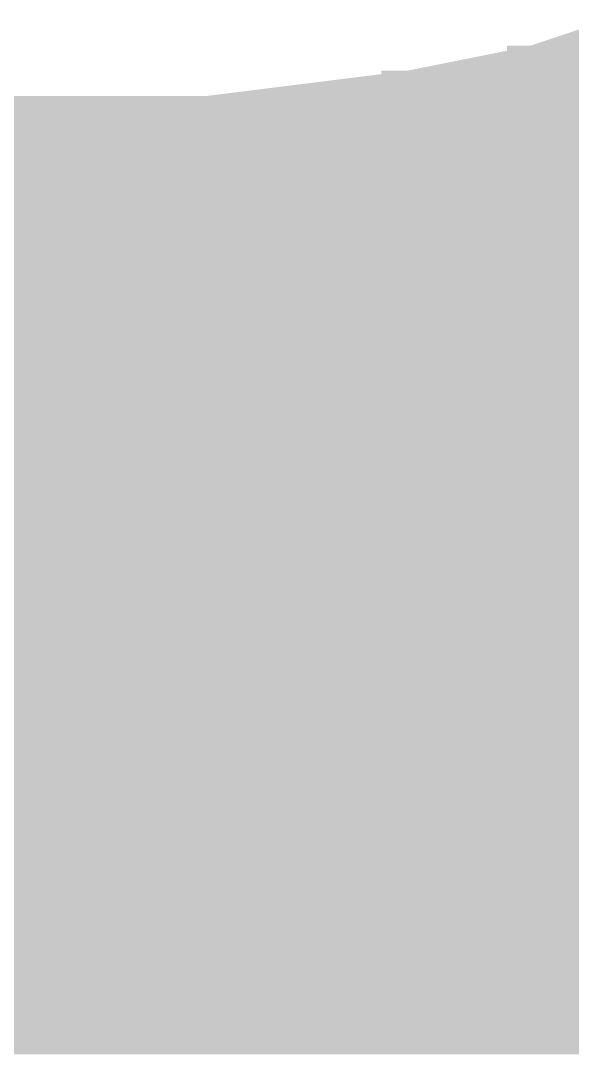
# Model space of a CAD drawing. Extents: x -0.1 to 65.1, y -1.2 to 30.1.
# Drawn here: x 26.8581 to 27.1096, y 4.9156 to 5.3867 of the extents above; entities that cross this region are included whole.
import ezdxf

# ---------------------------------------------------------------- set-up
doc = ezdxf.new("R2010")
doc.units = 0
doc.header["$MEASUREMENT"] = 0
doc.layers.get('0').update_dxf_attribs({"linetype": 'CONTINUOUS'})
doc.layers.add('2D_LINE_126', color=7, linetype='CONTINUOUS')

# ---------------------------------------------------------------- blocks, each defined once
blk = doc.blocks.new('SMOOTH_0$0254')
at = {"const_width": 0.0127}
blk.add_lwpolyline([(-0.00635, 0, 1), (0.00635, 0, 1)], format="xyb", close=True, dxfattribs=at)
blk = doc.blocks.new('DRAWING_63')
at = {"layer": '2D_LINE_126', "const_width": 0.0254}
for points in [[(-3.50901, -2.44602), (-3.49758, -2.44602), (-3.48615, -2.44602), (-3.47472, -2.44602), (-3.46329, -2.44602), (-3.45186, -2.44602), (-3.44043, -2.44602), (-3.429, -2.44602), (-3.41757, -2.44602), (-3.40614, -2.44602), (-3.40614, -2.43459), (-3.39471, -2.43459), (-3.38328, -2.43459), (-3.37185, -2.43459), (-3.36042, -2.43459), (-3.34899, -2.43459), (-3.33756, -2.43459), (-3.32613, -2.43459), (-3.3147, -2.43459), (-3.3147, -2.42316), (-3.30327, -2.42316), (-3.29184, -2.42316), (-3.28041, -2.42316), (-3.26898, -2.42316), (-3.25755, -2.42316), (-3.25755, -2.41173), (-3.24612, -2.41173), (-3.23469, -2.41173), (-3.22326, -2.41173)], [(-3.50901, -2.57175), (-3.49758, -2.57175), (-3.48615, -2.57175), (-3.47472, -2.57175), (-3.46329, -2.57175), (-3.45186, -2.57175), (-3.44043, -2.57175), (-3.429, -2.57175), (-3.41757, -2.57175), (-3.40614, -2.57175), (-3.39471, -2.57175), (-3.38328, -2.57175), (-3.37185, -2.57175), (-3.36042, -2.57175), (-3.34899, -2.57175), (-3.33756, -2.57175), (-3.32613, -2.57175), (-3.3147, -2.57175), (-3.30327, -2.57175), (-3.29184, -2.57175), (-3.28041, -2.57175), (-3.26898, -2.57175), (-3.25755, -2.57175), (-3.24612, -2.57175), (-3.23469, -2.57175), (-3.22326, -2.57175)], [(-3.50901, -2.56032), (-3.49758, -2.56032), (-3.48615, -2.56032), (-3.47472, -2.56032), (-3.46329, -2.56032), (-3.45186, -2.56032), (-3.44043, -2.56032), (-3.429, -2.56032), (-3.41757, -2.56032), (-3.40614, -2.56032), (-3.40614, -2.54889), (-3.39471, -2.54889), (-3.38328, -2.54889), (-3.37185, -2.54889), (-3.36042, -2.54889), (-3.34899, -2.54889), (-3.33756, -2.54889), (-3.32613, -2.54889), (-3.3147, -2.54889), (-3.3147, -2.53746), (-3.30327, -2.53746), (-3.29184, -2.53746), (-3.28041, -2.53746), (-3.26898, -2.53746), (-3.25755, -2.53746), (-3.25755, -2.52603), (-3.24612, -2.52603), (-3.23469, -2.52603), (-3.22326, -2.52603)], [(-3.50901, -2.4003), (-3.49758, -2.4003), (-3.48615, -2.4003), (-3.47472, -2.4003), (-3.46329, -2.4003), (-3.45186, -2.4003), (-3.44043, -2.4003), (-3.429, -2.4003), (-3.41757, -2.4003), (-3.40614, -2.4003), (-3.40614, -2.38887), (-3.39471, -2.38887), (-3.38328, -2.38887), (-3.37185, -2.38887), (-3.36042, -2.38887), (-3.34899, -2.38887), (-3.33756, -2.38887), (-3.32613, -2.38887), (-3.3147, -2.38887), (-3.3147, -2.37744), (-3.30327, -2.37744), (-3.29184, -2.37744), (-3.28041, -2.37744), (-3.26898, -2.37744), (-3.25755, -2.37744), (-3.25755, -2.36601), (-3.24612, -2.36601), (-3.23469, -2.36601), (-3.22326, -2.36601)], [(-3.50901, -2.33172), (-3.49758, -2.33172), (-3.48615, -2.33172), (-3.47472, -2.33172), (-3.46329, -2.33172), (-3.45186, -2.33172), (-3.44043, -2.33172), (-3.429, -2.33172), (-3.41757, -2.33172), (-3.40614, -2.33172), (-3.40614, -2.32029), (-3.39471, -2.32029), (-3.38328, -2.32029), (-3.37185, -2.32029), (-3.36042, -2.32029), (-3.34899, -2.32029), (-3.33756, -2.32029), (-3.32613, -2.32029), (-3.3147, -2.32029), (-3.3147, -2.30886), (-3.30327, -2.30886), (-3.29184, -2.30886), (-3.28041, -2.30886), (-3.26898, -2.30886), (-3.25755, -2.30886), (-3.25755, -2.29743), (-3.24612, -2.29743), (-3.23469, -2.29743), (-3.22326, -2.29743)], [(-3.50901, -2.286), (-3.49758, -2.286), (-3.48615, -2.286), (-3.47472, -2.286), (-3.46329, -2.286), (-3.45186, -2.286), (-3.44043, -2.286), (-3.429, -2.286), (-3.41757, -2.286), (-3.40614, -2.286), (-3.40614, -2.27457), (-3.39471, -2.27457), (-3.38328, -2.27457), (-3.37185, -2.27457), (-3.36042, -2.27457), (-3.34899, -2.27457), (-3.33756, -2.27457), (-3.32613, -2.27457), (-3.3147, -2.27457), (-3.3147, -2.26314), (-3.30327, -2.26314), (-3.29184, -2.26314), (-3.28041, -2.26314), (-3.26898, -2.26314), (-3.25755, -2.26314), (-3.25755, -2.25171), (-3.24612, -2.25171), (-3.23469, -2.25171), (-3.22326, -2.25171)], [(-3.50901, -2.50317), (-3.49758, -2.50317), (-3.48615, -2.50317), (-3.47472, -2.50317), (-3.46329, -2.50317), (-3.45186, -2.50317), (-3.44043, -2.50317), (-3.429, -2.50317), (-3.41757, -2.50317), (-3.40614, -2.50317), (-3.40614, -2.49174), (-3.39471, -2.49174), (-3.38328, -2.49174), (-3.37185, -2.49174), (-3.36042, -2.49174), (-3.34899, -2.49174), (-3.33756, -2.49174), (-3.32613, -2.49174), (-3.3147, -2.49174), (-3.3147, -2.48031), (-3.30327, -2.48031), (-3.29184, -2.48031), (-3.28041, -2.48031), (-3.26898, -2.48031), (-3.25755, -2.48031), (-3.25755, -2.46888), (-3.24612, -2.46888), (-3.23469, -2.46888), (-3.22326, -2.46888)], [(-3.22326, -2.45745), (-3.23469, -2.45745), (-3.24612, -2.45745), (-3.25755, -2.45745), (-3.25755, -2.46888), (-3.26898, -2.46888), (-3.28041, -2.46888), (-3.29184, -2.46888), (-3.30327, -2.46888), (-3.3147, -2.46888), (-3.3147, -2.48031), (-3.32613, -2.48031), (-3.33756, -2.48031), (-3.34899, -2.48031), (-3.36042, -2.48031), (-3.37185, -2.48031), (-3.38328, -2.48031), (-3.39471, -2.48031), (-3.40614, -2.48031), (-3.40614, -2.49174), (-3.41757, -2.49174), (-3.429, -2.49174), (-3.44043, -2.49174), (-3.45186, -2.49174), (-3.46329, -2.49174), (-3.47472, -2.49174), (-3.48615, -2.49174), (-3.49758, -2.49174), (-3.50901, -2.49174)], [(-3.50901, -2.52603), (-3.49758, -2.52603), (-3.48615, -2.52603), (-3.47472, -2.52603), (-3.46329, -2.52603), (-3.45186, -2.52603), (-3.44043, -2.52603), (-3.429, -2.52603), (-3.41757, -2.52603), (-3.40614, -2.52603), (-3.40614, -2.5146), (-3.39471, -2.5146), (-3.38328, -2.5146), (-3.37185, -2.5146), (-3.36042, -2.5146), (-3.34899, -2.5146), (-3.33756, -2.5146), (-3.32613, -2.5146), (-3.3147, -2.5146), (-3.3147, -2.50317), (-3.30327, -2.50317), (-3.29184, -2.50317), (-3.28041, -2.50317), (-3.26898, -2.50317), (-3.25755, -2.50317), (-3.25755, -2.49174), (-3.24612, -2.49174), (-3.23469, -2.49174), (-3.22326, -2.49174)], [(-3.22326, -2.48031), (-3.23469, -2.48031), (-3.24612, -2.48031), (-3.25755, -2.48031), (-3.25755, -2.49174), (-3.26898, -2.49174), (-3.28041, -2.49174), (-3.29184, -2.49174), (-3.30327, -2.49174), (-3.3147, -2.49174), (-3.3147, -2.50317), (-3.32613, -2.50317), (-3.33756, -2.50317), (-3.34899, -2.50317), (-3.36042, -2.50317), (-3.37185, -2.50317), (-3.38328, -2.50317), (-3.39471, -2.50317), (-3.40614, -2.50317), (-3.40614, -2.5146), (-3.41757, -2.5146), (-3.429, -2.5146), (-3.44043, -2.5146), (-3.45186, -2.5146), (-3.46329, -2.5146), (-3.47472, -2.5146), (-3.48615, -2.5146), (-3.49758, -2.5146), (-3.50901, -2.5146)], [(-3.50901, -2.48031), (-3.49758, -2.48031), (-3.48615, -2.48031), (-3.47472, -2.48031), (-3.46329, -2.48031), (-3.45186, -2.48031), (-3.44043, -2.48031), (-3.429, -2.48031), (-3.41757, -2.48031), (-3.40614, -2.48031), (-3.40614, -2.46888), (-3.39471, -2.46888), (-3.38328, -2.46888), (-3.37185, -2.46888), (-3.36042, -2.46888), (-3.34899, -2.46888), (-3.33756, -2.46888), (-3.32613, -2.46888), (-3.3147, -2.46888), (-3.3147, -2.45745), (-3.30327, -2.45745), (-3.29184, -2.45745), (-3.28041, -2.45745), (-3.26898, -2.45745), (-3.25755, -2.45745), (-3.25755, -2.44602), (-3.24612, -2.44602), (-3.23469, -2.44602), (-3.22326, -2.44602)], [(-3.22326, -2.43459), (-3.23469, -2.43459), (-3.24612, -2.43459), (-3.25755, -2.43459), (-3.25755, -2.44602), (-3.26898, -2.44602), (-3.28041, -2.44602), (-3.29184, -2.44602), (-3.30327, -2.44602), (-3.3147, -2.44602), (-3.3147, -2.45745), (-3.32613, -2.45745), (-3.33756, -2.45745), (-3.34899, -2.45745), (-3.36042, -2.45745), (-3.37185, -2.45745), (-3.38328, -2.45745), (-3.39471, -2.45745), (-3.40614, -2.45745), (-3.40614, -2.46888), (-3.41757, -2.46888), (-3.429, -2.46888), (-3.44043, -2.46888), (-3.45186, -2.46888), (-3.46329, -2.46888), (-3.47472, -2.46888), (-3.48615, -2.46888), (-3.49758, -2.46888), (-3.50901, -2.46888)], [(-3.50901, -2.43459), (-3.49758, -2.43459), (-3.48615, -2.43459), (-3.47472, -2.43459), (-3.46329, -2.43459), (-3.45186, -2.43459), (-3.44043, -2.43459), (-3.429, -2.43459), (-3.41757, -2.43459), (-3.40614, -2.43459), (-3.40614, -2.42316), (-3.39471, -2.42316), (-3.38328, -2.42316), (-3.37185, -2.42316), (-3.36042, -2.42316), (-3.34899, -2.42316), (-3.33756, -2.42316), (-3.32613, -2.42316), (-3.3147, -2.42316), (-3.3147, -2.41173), (-3.30327, -2.41173), (-3.29184, -2.41173), (-3.28041, -2.41173), (-3.26898, -2.41173), (-3.25755, -2.41173), (-3.25755, -2.4003), (-3.24612, -2.4003), (-3.23469, -2.4003), (-3.22326, -2.4003)], [(-3.22326, -2.38887), (-3.23469, -2.38887), (-3.24612, -2.38887), (-3.25755, -2.38887), (-3.25755, -2.4003), (-3.26898, -2.4003), (-3.28041, -2.4003), (-3.29184, -2.4003), (-3.30327, -2.4003), (-3.3147, -2.4003), (-3.3147, -2.41173), (-3.32613, -2.41173), (-3.33756, -2.41173), (-3.34899, -2.41173), (-3.36042, -2.41173), (-3.37185, -2.41173), (-3.38328, -2.41173), (-3.39471, -2.41173), (-3.40614, -2.41173), (-3.40614, -2.42316), (-3.41757, -2.42316), (-3.429, -2.42316), (-3.44043, -2.42316), (-3.45186, -2.42316), (-3.46329, -2.42316), (-3.47472, -2.42316), (-3.48615, -2.42316), (-3.49758, -2.42316), (-3.50901, -2.42316)], [(-3.22326, -2.12598), (-3.25755, -2.13741), (-3.3147, -2.14884), (-3.40614, -2.16027), (-3.76047, -2.16027)], [(-3.22326, -2.13741), (-3.23469, -2.13741), (-3.24612, -2.13741), (-3.25755, -2.13741), (-3.25755, -2.14884), (-3.26898, -2.14884), (-3.28041, -2.14884), (-3.29184, -2.14884), (-3.30327, -2.14884), (-3.3147, -2.14884), (-3.3147, -2.16027), (-3.32613, -2.16027), (-3.33756, -2.16027), (-3.34899, -2.16027), (-3.36042, -2.16027), (-3.37185, -2.16027), (-3.38328, -2.16027), (-3.39471, -2.16027), (-3.40614, -2.16027), (-3.40614, -2.1717), (-3.41757, -2.1717), (-3.429, -2.1717), (-3.44043, -2.1717), (-3.45186, -2.1717), (-3.46329, -2.1717), (-3.47472, -2.1717), (-3.48615, -2.1717), (-3.49758, -2.1717), (-3.50901, -2.1717)], [(-3.22326, -2.14884), (-3.23469, -2.14884), (-3.24612, -2.14884), (-3.25755, -2.14884), (-3.25755, -2.16027), (-3.26898, -2.16027), (-3.28041, -2.16027), (-3.29184, -2.16027), (-3.30327, -2.16027), (-3.3147, -2.16027), (-3.3147, -2.1717), (-3.32613, -2.1717), (-3.33756, -2.1717), (-3.34899, -2.1717), (-3.36042, -2.1717), (-3.37185, -2.1717), (-3.38328, -2.1717), (-3.39471, -2.1717), (-3.40614, -2.1717), (-3.40614, -2.18313), (-3.41757, -2.18313), (-3.429, -2.18313), (-3.44043, -2.18313), (-3.45186, -2.18313), (-3.46329, -2.18313), (-3.47472, -2.18313), (-3.48615, -2.18313), (-3.49758, -2.18313), (-3.50901, -2.18313)], [(-3.22326, -2.16027), (-3.23469, -2.16027), (-3.24612, -2.16027), (-3.25755, -2.16027), (-3.25755, -2.1717), (-3.26898, -2.1717), (-3.28041, -2.1717), (-3.29184, -2.1717), (-3.30327, -2.1717), (-3.3147, -2.1717), (-3.3147, -2.18313), (-3.32613, -2.18313), (-3.33756, -2.18313), (-3.34899, -2.18313), (-3.36042, -2.18313), (-3.37185, -2.18313), (-3.38328, -2.18313), (-3.39471, -2.18313), (-3.40614, -2.18313), (-3.40614, -2.19456), (-3.41757, -2.19456), (-3.429, -2.19456), (-3.44043, -2.19456), (-3.45186, -2.19456), (-3.46329, -2.19456), (-3.47472, -2.19456), (-3.48615, -2.19456), (-3.49758, -2.19456), (-3.50901, -2.19456)], [(-3.22326, -2.1717), (-3.23469, -2.1717), (-3.24612, -2.1717), (-3.25755, -2.1717), (-3.25755, -2.18313), (-3.26898, -2.18313), (-3.28041, -2.18313), (-3.29184, -2.18313), (-3.30327, -2.18313), (-3.3147, -2.18313), (-3.3147, -2.19456), (-3.32613, -2.19456), (-3.33756, -2.19456), (-3.34899, -2.19456), (-3.36042, -2.19456), (-3.37185, -2.19456), (-3.38328, -2.19456), (-3.39471, -2.19456), (-3.40614, -2.19456), (-3.40614, -2.20599), (-3.41757, -2.20599), (-3.429, -2.20599), (-3.44043, -2.20599), (-3.45186, -2.20599), (-3.46329, -2.20599), (-3.47472, -2.20599), (-3.48615, -2.20599), (-3.49758, -2.20599), (-3.50901, -2.20599)], [(-3.22326, -2.18313), (-3.23469, -2.18313), (-3.24612, -2.18313), (-3.25755, -2.18313), (-3.25755, -2.19456), (-3.26898, -2.19456), (-3.28041, -2.19456), (-3.29184, -2.19456), (-3.30327, -2.19456), (-3.3147, -2.19456), (-3.3147, -2.20599), (-3.32613, -2.20599), (-3.33756, -2.20599), (-3.34899, -2.20599), (-3.36042, -2.20599), (-3.37185, -2.20599), (-3.38328, -2.20599), (-3.39471, -2.20599), (-3.40614, -2.20599), (-3.40614, -2.21742), (-3.41757, -2.21742), (-3.429, -2.21742), (-3.44043, -2.21742), (-3.45186, -2.21742), (-3.46329, -2.21742), (-3.47472, -2.21742), (-3.48615, -2.21742), (-3.49758, -2.21742), (-3.50901, -2.21742)], [(-3.22326, -2.19456), (-3.23469, -2.19456), (-3.24612, -2.19456), (-3.25755, -2.19456), (-3.25755, -2.20599), (-3.26898, -2.20599), (-3.28041, -2.20599), (-3.29184, -2.20599), (-3.30327, -2.20599), (-3.3147, -2.20599), (-3.3147, -2.21742), (-3.32613, -2.21742), (-3.33756, -2.21742), (-3.34899, -2.21742), (-3.36042, -2.21742), (-3.37185, -2.21742), (-3.38328, -2.21742), (-3.39471, -2.21742), (-3.40614, -2.21742), (-3.40614, -2.22885), (-3.41757, -2.22885), (-3.429, -2.22885), (-3.44043, -2.22885), (-3.45186, -2.22885), (-3.46329, -2.22885), (-3.47472, -2.22885), (-3.48615, -2.22885), (-3.49758, -2.22885), (-3.50901, -2.22885)], [(-3.22326, -2.20599), (-3.23469, -2.20599), (-3.24612, -2.20599), (-3.25755, -2.20599), (-3.25755, -2.21742), (-3.26898, -2.21742), (-3.28041, -2.21742), (-3.29184, -2.21742), (-3.30327, -2.21742), (-3.3147, -2.21742), (-3.3147, -2.22885), (-3.32613, -2.22885), (-3.33756, -2.22885), (-3.34899, -2.22885), (-3.36042, -2.22885), (-3.37185, -2.22885), (-3.38328, -2.22885), (-3.39471, -2.22885), (-3.40614, -2.22885), (-3.40614, -2.24028), (-3.41757, -2.24028), (-3.429, -2.24028), (-3.44043, -2.24028), (-3.45186, -2.24028), (-3.46329, -2.24028), (-3.47472, -2.24028), (-3.48615, -2.24028), (-3.49758, -2.24028), (-3.50901, -2.24028)], [(-3.24612, -2.57175), (-3.24612, -2.56032), (-3.24612, -2.54889), (-3.24612, -2.53746), (-3.24612, -2.52603), (-3.24612, -2.5146), (-3.24612, -2.50317), (-3.24612, -2.49174), (-3.24612, -2.48031), (-3.24612, -2.46888), (-3.24612, -2.45745), (-3.24612, -2.44602), (-3.24612, -2.43459), (-3.24612, -2.42316), (-3.24612, -2.41173), (-3.24612, -2.4003), (-3.24612, -2.38887), (-3.24612, -2.37744), (-3.24612, -2.36601), (-3.24612, -2.35458), (-3.24612, -2.34315), (-3.24612, -2.33172), (-3.24612, -2.32029), (-3.24612, -2.30886), (-3.24612, -2.29743), (-3.24612, -2.286), (-3.24612, -2.27457), (-3.24612, -2.26314), (-3.24612, -2.25171), (-3.24612, -2.24028), (-3.24612, -2.22885), (-3.24612, -2.21742), (-3.24612, -2.20599), (-3.24612, -2.19456), (-3.24612, -2.18313), (-3.24612, -2.1717), (-3.24612, -2.16027), (-3.24612, -2.14884), (-3.24612, -2.13741), (-3.24612, -2.12598)], [(-3.23469, -2.57175), (-3.23469, -2.56032), (-3.23469, -2.54889), (-3.23469, -2.53746), (-3.23469, -2.52603), (-3.23469, -2.5146), (-3.23469, -2.50317), (-3.23469, -2.49174), (-3.23469, -2.48031), (-3.23469, -2.46888), (-3.23469, -2.45745), (-3.23469, -2.44602), (-3.23469, -2.43459), (-3.23469, -2.42316), (-3.23469, -2.41173), (-3.23469, -2.4003), (-3.23469, -2.38887), (-3.23469, -2.37744), (-3.23469, -2.36601), (-3.23469, -2.35458), (-3.23469, -2.34315), (-3.23469, -2.33172), (-3.23469, -2.32029), (-3.23469, -2.30886), (-3.23469, -2.29743), (-3.23469, -2.286), (-3.23469, -2.27457), (-3.23469, -2.26314), (-3.23469, -2.25171), (-3.23469, -2.24028), (-3.23469, -2.22885), (-3.23469, -2.21742), (-3.23469, -2.20599), (-3.23469, -2.19456), (-3.23469, -2.18313), (-3.23469, -2.1717), (-3.23469, -2.16027), (-3.23469, -2.14884), (-3.23469, -2.13741), (-3.23469, -2.12598)], [(-3.22326, -2.21742), (-3.23469, -2.21742), (-3.24612, -2.21742), (-3.25755, -2.21742), (-3.25755, -2.22885), (-3.26898, -2.22885), (-3.28041, -2.22885), (-3.29184, -2.22885), (-3.30327, -2.22885), (-3.3147, -2.22885), (-3.3147, -2.24028), (-3.32613, -2.24028), (-3.33756, -2.24028), (-3.34899, -2.24028), (-3.36042, -2.24028), (-3.37185, -2.24028), (-3.38328, -2.24028), (-3.39471, -2.24028), (-3.40614, -2.24028), (-3.40614, -2.25171), (-3.41757, -2.25171), (-3.429, -2.25171), (-3.44043, -2.25171), (-3.45186, -2.25171), (-3.46329, -2.25171), (-3.47472, -2.25171), (-3.48615, -2.25171), (-3.49758, -2.25171), (-3.50901, -2.25171)], [(-3.30327, -2.57175), (-3.30327, -2.56032), (-3.30327, -2.54889), (-3.30327, -2.53746), (-3.30327, -2.52603), (-3.30327, -2.5146), (-3.30327, -2.50317), (-3.30327, -2.49174), (-3.30327, -2.48031), (-3.30327, -2.46888), (-3.30327, -2.45745), (-3.30327, -2.44602), (-3.30327, -2.43459), (-3.30327, -2.42316), (-3.30327, -2.41173), (-3.30327, -2.4003), (-3.30327, -2.38887), (-3.30327, -2.37744), (-3.30327, -2.36601), (-3.30327, -2.35458), (-3.30327, -2.34315), (-3.30327, -2.33172), (-3.30327, -2.32029), (-3.30327, -2.30886), (-3.30327, -2.29743), (-3.30327, -2.286), (-3.30327, -2.27457), (-3.30327, -2.26314), (-3.30327, -2.25171), (-3.30327, -2.24028), (-3.30327, -2.22885), (-3.30327, -2.21742), (-3.30327, -2.20599), (-3.30327, -2.19456), (-3.30327, -2.18313), (-3.30327, -2.1717), (-3.30327, -2.16027), (-3.30327, -2.14884), (-3.30327, -2.13741)], [(-3.29184, -2.57175), (-3.29184, -2.56032), (-3.29184, -2.54889), (-3.29184, -2.53746), (-3.29184, -2.52603), (-3.29184, -2.5146), (-3.29184, -2.50317), (-3.29184, -2.49174), (-3.29184, -2.48031), (-3.29184, -2.46888), (-3.29184, -2.45745), (-3.29184, -2.44602), (-3.29184, -2.43459), (-3.29184, -2.42316), (-3.29184, -2.41173), (-3.29184, -2.4003), (-3.29184, -2.38887), (-3.29184, -2.37744), (-3.29184, -2.36601), (-3.29184, -2.35458), (-3.29184, -2.34315), (-3.29184, -2.33172), (-3.29184, -2.32029), (-3.29184, -2.30886), (-3.29184, -2.29743), (-3.29184, -2.286), (-3.29184, -2.27457), (-3.29184, -2.26314), (-3.29184, -2.25171), (-3.29184, -2.24028), (-3.29184, -2.22885), (-3.29184, -2.21742), (-3.29184, -2.20599), (-3.29184, -2.19456), (-3.29184, -2.18313), (-3.29184, -2.1717), (-3.29184, -2.16027), (-3.29184, -2.14884), (-3.29184, -2.13741)], [(-3.28041, -2.57175), (-3.28041, -2.56032), (-3.28041, -2.54889), (-3.28041, -2.53746), (-3.28041, -2.52603), (-3.28041, -2.5146), (-3.28041, -2.50317), (-3.28041, -2.49174), (-3.28041, -2.48031), (-3.28041, -2.46888), (-3.28041, -2.45745), (-3.28041, -2.44602), (-3.28041, -2.43459), (-3.28041, -2.42316), (-3.28041, -2.41173), (-3.28041, -2.4003), (-3.28041, -2.38887), (-3.28041, -2.37744), (-3.28041, -2.36601), (-3.28041, -2.35458), (-3.28041, -2.34315), (-3.28041, -2.33172), (-3.28041, -2.32029), (-3.28041, -2.30886), (-3.28041, -2.29743), (-3.28041, -2.286), (-3.28041, -2.27457), (-3.28041, -2.26314), (-3.28041, -2.25171), (-3.28041, -2.24028), (-3.28041, -2.22885), (-3.28041, -2.21742), (-3.28041, -2.20599), (-3.28041, -2.19456), (-3.28041, -2.18313), (-3.28041, -2.1717), (-3.28041, -2.16027), (-3.28041, -2.14884), (-3.28041, -2.13741)], [(-3.26898, -2.57175), (-3.26898, -2.56032), (-3.26898, -2.54889), (-3.26898, -2.53746), (-3.26898, -2.52603), (-3.26898, -2.5146), (-3.26898, -2.50317), (-3.26898, -2.49174), (-3.26898, -2.48031), (-3.26898, -2.46888), (-3.26898, -2.45745), (-3.26898, -2.44602), (-3.26898, -2.43459), (-3.26898, -2.42316), (-3.26898, -2.41173), (-3.26898, -2.4003), (-3.26898, -2.38887), (-3.26898, -2.37744), (-3.26898, -2.36601), (-3.26898, -2.35458), (-3.26898, -2.34315), (-3.26898, -2.33172), (-3.26898, -2.32029), (-3.26898, -2.30886), (-3.26898, -2.29743), (-3.26898, -2.286), (-3.26898, -2.27457), (-3.26898, -2.26314), (-3.26898, -2.25171), (-3.26898, -2.24028), (-3.26898, -2.22885), (-3.26898, -2.21742), (-3.26898, -2.20599), (-3.26898, -2.19456), (-3.26898, -2.18313), (-3.26898, -2.1717), (-3.26898, -2.16027), (-3.26898, -2.14884), (-3.26898, -2.13741)], [(-3.22326, -2.22885), (-3.23469, -2.22885), (-3.24612, -2.22885), (-3.25755, -2.22885), (-3.25755, -2.24028), (-3.26898, -2.24028), (-3.28041, -2.24028), (-3.29184, -2.24028), (-3.30327, -2.24028), (-3.3147, -2.24028), (-3.3147, -2.25171), (-3.32613, -2.25171), (-3.33756, -2.25171), (-3.34899, -2.25171), (-3.36042, -2.25171), (-3.37185, -2.25171), (-3.38328, -2.25171), (-3.39471, -2.25171), (-3.40614, -2.25171), (-3.40614, -2.26314), (-3.41757, -2.26314), (-3.429, -2.26314), (-3.44043, -2.26314), (-3.45186, -2.26314), (-3.46329, -2.26314), (-3.47472, -2.26314), (-3.48615, -2.26314), (-3.49758, -2.26314), (-3.50901, -2.26314)], [(-3.39471, -2.57175), (-3.39471, -2.56032), (-3.39471, -2.54889), (-3.39471, -2.53746), (-3.39471, -2.52603), (-3.39471, -2.5146), (-3.39471, -2.50317), (-3.39471, -2.49174), (-3.39471, -2.48031), (-3.39471, -2.46888), (-3.39471, -2.45745), (-3.39471, -2.44602), (-3.39471, -2.43459), (-3.39471, -2.42316), (-3.39471, -2.41173), (-3.39471, -2.4003), (-3.39471, -2.38887), (-3.39471, -2.37744), (-3.39471, -2.36601), (-3.39471, -2.35458), (-3.39471, -2.34315), (-3.39471, -2.33172), (-3.39471, -2.32029), (-3.39471, -2.30886), (-3.39471, -2.29743), (-3.39471, -2.286), (-3.39471, -2.27457), (-3.39471, -2.26314), (-3.39471, -2.25171), (-3.39471, -2.24028), (-3.39471, -2.22885), (-3.39471, -2.21742), (-3.39471, -2.20599), (-3.39471, -2.19456), (-3.39471, -2.18313), (-3.39471, -2.1717), (-3.39471, -2.16027), (-3.39471, -2.14884)], [(-3.38328, -2.57175), (-3.38328, -2.56032), (-3.38328, -2.54889), (-3.38328, -2.53746), (-3.38328, -2.52603), (-3.38328, -2.5146), (-3.38328, -2.50317), (-3.38328, -2.49174), (-3.38328, -2.48031), (-3.38328, -2.46888), (-3.38328, -2.45745), (-3.38328, -2.44602), (-3.38328, -2.43459), (-3.38328, -2.42316), (-3.38328, -2.41173), (-3.38328, -2.4003), (-3.38328, -2.38887), (-3.38328, -2.37744), (-3.38328, -2.36601), (-3.38328, -2.35458), (-3.38328, -2.34315), (-3.38328, -2.33172), (-3.38328, -2.32029), (-3.38328, -2.30886), (-3.38328, -2.29743), (-3.38328, -2.286), (-3.38328, -2.27457), (-3.38328, -2.26314), (-3.38328, -2.25171), (-3.38328, -2.24028), (-3.38328, -2.22885), (-3.38328, -2.21742), (-3.38328, -2.20599), (-3.38328, -2.19456), (-3.38328, -2.18313), (-3.38328, -2.1717), (-3.38328, -2.16027), (-3.38328, -2.14884)], [(-3.37185, -2.57175), (-3.37185, -2.56032), (-3.37185, -2.54889), (-3.37185, -2.53746), (-3.37185, -2.52603), (-3.37185, -2.5146), (-3.37185, -2.50317), (-3.37185, -2.49174), (-3.37185, -2.48031), (-3.37185, -2.46888), (-3.37185, -2.45745), (-3.37185, -2.44602), (-3.37185, -2.43459), (-3.37185, -2.42316), (-3.37185, -2.41173), (-3.37185, -2.4003), (-3.37185, -2.38887), (-3.37185, -2.37744), (-3.37185, -2.36601), (-3.37185, -2.35458), (-3.37185, -2.34315), (-3.37185, -2.33172), (-3.37185, -2.32029), (-3.37185, -2.30886), (-3.37185, -2.29743), (-3.37185, -2.286), (-3.37185, -2.27457), (-3.37185, -2.26314), (-3.37185, -2.25171), (-3.37185, -2.24028), (-3.37185, -2.22885), (-3.37185, -2.21742), (-3.37185, -2.20599), (-3.37185, -2.19456), (-3.37185, -2.18313), (-3.37185, -2.1717), (-3.37185, -2.16027), (-3.37185, -2.14884)], [(-3.36042, -2.57175), (-3.36042, -2.56032), (-3.36042, -2.54889), (-3.36042, -2.53746), (-3.36042, -2.52603), (-3.36042, -2.5146), (-3.36042, -2.50317), (-3.36042, -2.49174), (-3.36042, -2.48031), (-3.36042, -2.46888), (-3.36042, -2.45745), (-3.36042, -2.44602), (-3.36042, -2.43459), (-3.36042, -2.42316), (-3.36042, -2.41173), (-3.36042, -2.4003), (-3.36042, -2.38887), (-3.36042, -2.37744), (-3.36042, -2.36601), (-3.36042, -2.35458), (-3.36042, -2.34315), (-3.36042, -2.33172), (-3.36042, -2.32029), (-3.36042, -2.30886), (-3.36042, -2.29743), (-3.36042, -2.286), (-3.36042, -2.27457), (-3.36042, -2.26314), (-3.36042, -2.25171), (-3.36042, -2.24028), (-3.36042, -2.22885), (-3.36042, -2.21742), (-3.36042, -2.20599), (-3.36042, -2.19456), (-3.36042, -2.18313), (-3.36042, -2.1717), (-3.36042, -2.16027), (-3.36042, -2.14884)], [(-3.34899, -2.57175), (-3.34899, -2.56032), (-3.34899, -2.54889), (-3.34899, -2.53746), (-3.34899, -2.52603), (-3.34899, -2.5146), (-3.34899, -2.50317), (-3.34899, -2.49174), (-3.34899, -2.48031), (-3.34899, -2.46888), (-3.34899, -2.45745), (-3.34899, -2.44602), (-3.34899, -2.43459), (-3.34899, -2.42316), (-3.34899, -2.41173), (-3.34899, -2.4003), (-3.34899, -2.38887), (-3.34899, -2.37744), (-3.34899, -2.36601), (-3.34899, -2.35458), (-3.34899, -2.34315), (-3.34899, -2.33172), (-3.34899, -2.32029), (-3.34899, -2.30886), (-3.34899, -2.29743), (-3.34899, -2.286), (-3.34899, -2.27457), (-3.34899, -2.26314), (-3.34899, -2.25171), (-3.34899, -2.24028), (-3.34899, -2.22885), (-3.34899, -2.21742), (-3.34899, -2.20599), (-3.34899, -2.19456), (-3.34899, -2.18313), (-3.34899, -2.1717), (-3.34899, -2.16027), (-3.34899, -2.14884)], [(-3.33756, -2.57175), (-3.33756, -2.56032), (-3.33756, -2.54889), (-3.33756, -2.53746), (-3.33756, -2.52603), (-3.33756, -2.5146), (-3.33756, -2.50317), (-3.33756, -2.49174), (-3.33756, -2.48031), (-3.33756, -2.46888), (-3.33756, -2.45745), (-3.33756, -2.44602), (-3.33756, -2.43459), (-3.33756, -2.42316), (-3.33756, -2.41173), (-3.33756, -2.4003), (-3.33756, -2.38887), (-3.33756, -2.37744), (-3.33756, -2.36601), (-3.33756, -2.35458), (-3.33756, -2.34315), (-3.33756, -2.33172), (-3.33756, -2.32029), (-3.33756, -2.30886), (-3.33756, -2.29743), (-3.33756, -2.286), (-3.33756, -2.27457), (-3.33756, -2.26314), (-3.33756, -2.25171), (-3.33756, -2.24028), (-3.33756, -2.22885), (-3.33756, -2.21742), (-3.33756, -2.20599), (-3.33756, -2.19456), (-3.33756, -2.18313), (-3.33756, -2.1717), (-3.33756, -2.16027), (-3.33756, -2.14884)], [(-3.32613, -2.57175), (-3.32613, -2.56032), (-3.32613, -2.54889), (-3.32613, -2.53746), (-3.32613, -2.52603), (-3.32613, -2.5146), (-3.32613, -2.50317), (-3.32613, -2.49174), (-3.32613, -2.48031), (-3.32613, -2.46888), (-3.32613, -2.45745), (-3.32613, -2.44602), (-3.32613, -2.43459), (-3.32613, -2.42316), (-3.32613, -2.41173), (-3.32613, -2.4003), (-3.32613, -2.38887), (-3.32613, -2.37744), (-3.32613, -2.36601), (-3.32613, -2.35458), (-3.32613, -2.34315), (-3.32613, -2.33172), (-3.32613, -2.32029), (-3.32613, -2.30886), (-3.32613, -2.29743), (-3.32613, -2.286), (-3.32613, -2.27457), (-3.32613, -2.26314), (-3.32613, -2.25171), (-3.32613, -2.24028), (-3.32613, -2.22885), (-3.32613, -2.21742), (-3.32613, -2.20599), (-3.32613, -2.19456), (-3.32613, -2.18313), (-3.32613, -2.1717), (-3.32613, -2.16027), (-3.32613, -2.14884)], [(-3.22326, -2.24028), (-3.23469, -2.24028), (-3.24612, -2.24028), (-3.25755, -2.24028), (-3.25755, -2.25171), (-3.26898, -2.25171), (-3.28041, -2.25171), (-3.29184, -2.25171), (-3.30327, -2.25171), (-3.3147, -2.25171), (-3.3147, -2.26314), (-3.32613, -2.26314), (-3.33756, -2.26314), (-3.34899, -2.26314), (-3.36042, -2.26314), (-3.37185, -2.26314), (-3.38328, -2.26314), (-3.39471, -2.26314), (-3.40614, -2.26314), (-3.40614, -2.27457), (-3.41757, -2.27457), (-3.429, -2.27457), (-3.44043, -2.27457), (-3.45186, -2.27457), (-3.46329, -2.27457), (-3.47472, -2.27457), (-3.48615, -2.27457), (-3.49758, -2.27457), (-3.50901, -2.27457)], [(-3.49758, -2.57175), (-3.49758, -2.56032), (-3.49758, -2.54889), (-3.49758, -2.53746), (-3.49758, -2.52603), (-3.49758, -2.5146), (-3.49758, -2.50317), (-3.49758, -2.49174), (-3.49758, -2.48031), (-3.49758, -2.46888), (-3.49758, -2.45745), (-3.49758, -2.44602), (-3.49758, -2.43459), (-3.49758, -2.42316), (-3.49758, -2.41173), (-3.49758, -2.4003), (-3.49758, -2.38887), (-3.49758, -2.37744), (-3.49758, -2.36601), (-3.49758, -2.35458), (-3.49758, -2.34315), (-3.49758, -2.33172), (-3.49758, -2.32029), (-3.49758, -2.30886), (-3.49758, -2.29743), (-3.49758, -2.286), (-3.49758, -2.27457), (-3.49758, -2.26314), (-3.49758, -2.25171), (-3.49758, -2.24028), (-3.49758, -2.22885), (-3.49758, -2.21742), (-3.49758, -2.20599), (-3.49758, -2.19456), (-3.49758, -2.18313), (-3.49758, -2.1717), (-3.49758, -2.16027)], [(-3.48615, -2.57175), (-3.48615, -2.56032), (-3.48615, -2.54889), (-3.48615, -2.53746), (-3.48615, -2.52603), (-3.48615, -2.5146), (-3.48615, -2.50317), (-3.48615, -2.49174), (-3.48615, -2.48031), (-3.48615, -2.46888), (-3.48615, -2.45745), (-3.48615, -2.44602), (-3.48615, -2.43459), (-3.48615, -2.42316), (-3.48615, -2.41173), (-3.48615, -2.4003), (-3.48615, -2.38887), (-3.48615, -2.37744), (-3.48615, -2.36601), (-3.48615, -2.35458), (-3.48615, -2.34315), (-3.48615, -2.33172), (-3.48615, -2.32029), (-3.48615, -2.30886), (-3.48615, -2.29743), (-3.48615, -2.286), (-3.48615, -2.27457), (-3.48615, -2.26314), (-3.48615, -2.25171), (-3.48615, -2.24028), (-3.48615, -2.22885), (-3.48615, -2.21742), (-3.48615, -2.20599), (-3.48615, -2.19456), (-3.48615, -2.18313), (-3.48615, -2.1717), (-3.48615, -2.16027)], [(-3.47472, -2.57175), (-3.47472, -2.56032), (-3.47472, -2.54889), (-3.47472, -2.53746), (-3.47472, -2.52603), (-3.47472, -2.5146), (-3.47472, -2.50317), (-3.47472, -2.49174), (-3.47472, -2.48031), (-3.47472, -2.46888), (-3.47472, -2.45745), (-3.47472, -2.44602), (-3.47472, -2.43459), (-3.47472, -2.42316), (-3.47472, -2.41173), (-3.47472, -2.4003), (-3.47472, -2.38887), (-3.47472, -2.37744), (-3.47472, -2.36601), (-3.47472, -2.35458), (-3.47472, -2.34315), (-3.47472, -2.33172), (-3.47472, -2.32029), (-3.47472, -2.30886), (-3.47472, -2.29743), (-3.47472, -2.286), (-3.47472, -2.27457), (-3.47472, -2.26314), (-3.47472, -2.25171), (-3.47472, -2.24028), (-3.47472, -2.22885), (-3.47472, -2.21742), (-3.47472, -2.20599), (-3.47472, -2.19456), (-3.47472, -2.18313), (-3.47472, -2.1717), (-3.47472, -2.16027)], [(-3.46329, -2.57175), (-3.46329, -2.56032), (-3.46329, -2.54889), (-3.46329, -2.53746), (-3.46329, -2.52603), (-3.46329, -2.5146), (-3.46329, -2.50317), (-3.46329, -2.49174), (-3.46329, -2.48031), (-3.46329, -2.46888), (-3.46329, -2.45745), (-3.46329, -2.44602), (-3.46329, -2.43459), (-3.46329, -2.42316), (-3.46329, -2.41173), (-3.46329, -2.4003), (-3.46329, -2.38887), (-3.46329, -2.37744), (-3.46329, -2.36601), (-3.46329, -2.35458), (-3.46329, -2.34315), (-3.46329, -2.33172), (-3.46329, -2.32029), (-3.46329, -2.30886), (-3.46329, -2.29743), (-3.46329, -2.286), (-3.46329, -2.27457), (-3.46329, -2.26314), (-3.46329, -2.25171), (-3.46329, -2.24028), (-3.46329, -2.22885), (-3.46329, -2.21742), (-3.46329, -2.20599), (-3.46329, -2.19456), (-3.46329, -2.18313), (-3.46329, -2.1717), (-3.46329, -2.16027)], [(-3.45186, -2.57175), (-3.45186, -2.56032), (-3.45186, -2.54889), (-3.45186, -2.53746), (-3.45186, -2.52603), (-3.45186, -2.5146), (-3.45186, -2.50317), (-3.45186, -2.49174), (-3.45186, -2.48031), (-3.45186, -2.46888), (-3.45186, -2.45745), (-3.45186, -2.44602), (-3.45186, -2.43459), (-3.45186, -2.42316), (-3.45186, -2.41173), (-3.45186, -2.4003), (-3.45186, -2.38887), (-3.45186, -2.37744), (-3.45186, -2.36601), (-3.45186, -2.35458), (-3.45186, -2.34315), (-3.45186, -2.33172), (-3.45186, -2.32029), (-3.45186, -2.30886), (-3.45186, -2.29743), (-3.45186, -2.286), (-3.45186, -2.27457), (-3.45186, -2.26314), (-3.45186, -2.25171), (-3.45186, -2.24028), (-3.45186, -2.22885), (-3.45186, -2.21742), (-3.45186, -2.20599), (-3.45186, -2.19456), (-3.45186, -2.18313), (-3.45186, -2.1717), (-3.45186, -2.16027)], [(-3.44043, -2.57175), (-3.44043, -2.56032), (-3.44043, -2.54889), (-3.44043, -2.53746), (-3.44043, -2.52603), (-3.44043, -2.5146), (-3.44043, -2.50317), (-3.44043, -2.49174), (-3.44043, -2.48031), (-3.44043, -2.46888), (-3.44043, -2.45745), (-3.44043, -2.44602), (-3.44043, -2.43459), (-3.44043, -2.42316), (-3.44043, -2.41173), (-3.44043, -2.4003), (-3.44043, -2.38887), (-3.44043, -2.37744), (-3.44043, -2.36601), (-3.44043, -2.35458), (-3.44043, -2.34315), (-3.44043, -2.33172), (-3.44043, -2.32029), (-3.44043, -2.30886), (-3.44043, -2.29743), (-3.44043, -2.286), (-3.44043, -2.27457), (-3.44043, -2.26314), (-3.44043, -2.25171), (-3.44043, -2.24028), (-3.44043, -2.22885), (-3.44043, -2.21742), (-3.44043, -2.20599), (-3.44043, -2.19456), (-3.44043, -2.18313), (-3.44043, -2.1717), (-3.44043, -2.16027)], [(-3.429, -2.57175), (-3.429, -2.56032), (-3.429, -2.54889), (-3.429, -2.53746), (-3.429, -2.52603), (-3.429, -2.5146), (-3.429, -2.50317), (-3.429, -2.49174), (-3.429, -2.48031), (-3.429, -2.46888), (-3.429, -2.45745), (-3.429, -2.44602), (-3.429, -2.43459), (-3.429, -2.42316), (-3.429, -2.41173), (-3.429, -2.4003), (-3.429, -2.38887), (-3.429, -2.37744), (-3.429, -2.36601), (-3.429, -2.35458), (-3.429, -2.34315), (-3.429, -2.33172), (-3.429, -2.32029), (-3.429, -2.30886), (-3.429, -2.29743), (-3.429, -2.286), (-3.429, -2.27457), (-3.429, -2.26314), (-3.429, -2.25171), (-3.429, -2.24028), (-3.429, -2.22885), (-3.429, -2.21742), (-3.429, -2.20599), (-3.429, -2.19456), (-3.429, -2.18313), (-3.429, -2.1717), (-3.429, -2.16027)], [(-3.41757, -2.57175), (-3.41757, -2.56032), (-3.41757, -2.54889), (-3.41757, -2.53746), (-3.41757, -2.52603), (-3.41757, -2.5146), (-3.41757, -2.50317), (-3.41757, -2.49174), (-3.41757, -2.48031), (-3.41757, -2.46888), (-3.41757, -2.45745), (-3.41757, -2.44602), (-3.41757, -2.43459), (-3.41757, -2.42316), (-3.41757, -2.41173), (-3.41757, -2.4003), (-3.41757, -2.38887), (-3.41757, -2.37744), (-3.41757, -2.36601), (-3.41757, -2.35458), (-3.41757, -2.34315), (-3.41757, -2.33172), (-3.41757, -2.32029), (-3.41757, -2.30886), (-3.41757, -2.29743), (-3.41757, -2.286), (-3.41757, -2.27457), (-3.41757, -2.26314), (-3.41757, -2.25171), (-3.41757, -2.24028), (-3.41757, -2.22885), (-3.41757, -2.21742), (-3.41757, -2.20599), (-3.41757, -2.19456), (-3.41757, -2.18313), (-3.41757, -2.1717), (-3.41757, -2.16027)], [(-3.22326, -2.27457), (-3.23469, -2.27457), (-3.24612, -2.27457), (-3.25755, -2.27457), (-3.25755, -2.286), (-3.26898, -2.286), (-3.28041, -2.286), (-3.29184, -2.286), (-3.30327, -2.286), (-3.3147, -2.286), (-3.3147, -2.29743), (-3.32613, -2.29743), (-3.33756, -2.29743), (-3.34899, -2.29743), (-3.36042, -2.29743), (-3.37185, -2.29743), (-3.38328, -2.29743), (-3.39471, -2.29743), (-3.40614, -2.29743), (-3.40614, -2.30886), (-3.41757, -2.30886), (-3.429, -2.30886), (-3.44043, -2.30886), (-3.45186, -2.30886), (-3.46329, -2.30886), (-3.47472, -2.30886), (-3.48615, -2.30886), (-3.49758, -2.30886), (-3.50901, -2.30886)], [(-3.50901, -2.29743), (-3.49758, -2.29743), (-3.48615, -2.29743), (-3.47472, -2.29743), (-3.46329, -2.29743), (-3.45186, -2.29743), (-3.44043, -2.29743), (-3.429, -2.29743), (-3.41757, -2.29743), (-3.40614, -2.29743), (-3.40614, -2.286), (-3.39471, -2.286), (-3.38328, -2.286), (-3.37185, -2.286), (-3.36042, -2.286), (-3.34899, -2.286), (-3.33756, -2.286), (-3.32613, -2.286), (-3.3147, -2.286), (-3.3147, -2.27457), (-3.30327, -2.27457), (-3.29184, -2.27457), (-3.28041, -2.27457), (-3.26898, -2.27457), (-3.25755, -2.27457), (-3.25755, -2.26314), (-3.24612, -2.26314), (-3.23469, -2.26314), (-3.22326, -2.26314)], [(-3.22326, -2.286), (-3.23469, -2.286), (-3.24612, -2.286), (-3.25755, -2.286), (-3.25755, -2.29743), (-3.26898, -2.29743), (-3.28041, -2.29743), (-3.29184, -2.29743), (-3.30327, -2.29743), (-3.3147, -2.29743), (-3.3147, -2.30886), (-3.32613, -2.30886), (-3.33756, -2.30886), (-3.34899, -2.30886), (-3.36042, -2.30886), (-3.37185, -2.30886), (-3.38328, -2.30886), (-3.39471, -2.30886), (-3.40614, -2.30886), (-3.40614, -2.32029), (-3.41757, -2.32029), (-3.429, -2.32029), (-3.44043, -2.32029), (-3.45186, -2.32029), (-3.46329, -2.32029), (-3.47472, -2.32029), (-3.48615, -2.32029), (-3.49758, -2.32029), (-3.50901, -2.32029)], [(-3.22326, -2.30886), (-3.23469, -2.30886), (-3.24612, -2.30886), (-3.25755, -2.30886), (-3.25755, -2.32029), (-3.26898, -2.32029), (-3.28041, -2.32029), (-3.29184, -2.32029), (-3.30327, -2.32029), (-3.3147, -2.32029), (-3.3147, -2.33172), (-3.32613, -2.33172), (-3.33756, -2.33172), (-3.34899, -2.33172), (-3.36042, -2.33172), (-3.37185, -2.33172), (-3.38328, -2.33172), (-3.39471, -2.33172), (-3.40614, -2.33172), (-3.40614, -2.34315), (-3.41757, -2.34315), (-3.429, -2.34315), (-3.44043, -2.34315), (-3.45186, -2.34315), (-3.46329, -2.34315), (-3.47472, -2.34315), (-3.48615, -2.34315), (-3.49758, -2.34315), (-3.50901, -2.34315)], [(-3.22326, -2.32029), (-3.23469, -2.32029), (-3.24612, -2.32029), (-3.25755, -2.32029), (-3.25755, -2.33172), (-3.26898, -2.33172), (-3.28041, -2.33172), (-3.29184, -2.33172), (-3.30327, -2.33172), (-3.3147, -2.33172), (-3.3147, -2.34315), (-3.32613, -2.34315), (-3.33756, -2.34315), (-3.34899, -2.34315), (-3.36042, -2.34315), (-3.37185, -2.34315), (-3.38328, -2.34315), (-3.39471, -2.34315), (-3.40614, -2.34315), (-3.40614, -2.35458), (-3.41757, -2.35458), (-3.429, -2.35458), (-3.44043, -2.35458), (-3.45186, -2.35458), (-3.46329, -2.35458), (-3.47472, -2.35458), (-3.48615, -2.35458), (-3.49758, -2.35458), (-3.50901, -2.35458)], [(-3.22326, -2.33172), (-3.25755, -2.33172), (-3.25755, -2.34315), (-3.3147, -2.34315), (-3.3147, -2.35458), (-3.40614, -2.35458), (-3.40614, -2.36601), (-3.76047, -2.36601)], [(-3.76047, -2.37744), (-3.40614, -2.37744), (-3.40614, -2.36601), (-3.3147, -2.36601), (-3.3147, -2.35458), (-3.25755, -2.35458), (-3.25755, -2.34315), (-3.22326, -2.34315)], [(-3.22326, -2.35458), (-3.23469, -2.35458), (-3.24612, -2.35458), (-3.25755, -2.35458), (-3.25755, -2.36601), (-3.26898, -2.36601), (-3.28041, -2.36601), (-3.29184, -2.36601), (-3.30327, -2.36601), (-3.3147, -2.36601), (-3.3147, -2.37744), (-3.32613, -2.37744), (-3.33756, -2.37744), (-3.34899, -2.37744), (-3.36042, -2.37744), (-3.37185, -2.37744), (-3.38328, -2.37744), (-3.39471, -2.37744), (-3.40614, -2.37744), (-3.40614, -2.38887), (-3.41757, -2.38887), (-3.429, -2.38887), (-3.44043, -2.38887), (-3.45186, -2.38887), (-3.46329, -2.38887), (-3.47472, -2.38887), (-3.48615, -2.38887), (-3.49758, -2.38887), (-3.50901, -2.38887)], [(-3.22326, -2.37744), (-3.23469, -2.37744), (-3.24612, -2.37744), (-3.25755, -2.37744), (-3.25755, -2.38887), (-3.26898, -2.38887), (-3.28041, -2.38887), (-3.29184, -2.38887), (-3.30327, -2.38887), (-3.3147, -2.38887), (-3.3147, -2.4003), (-3.32613, -2.4003), (-3.33756, -2.4003), (-3.34899, -2.4003), (-3.36042, -2.4003), (-3.37185, -2.4003), (-3.38328, -2.4003), (-3.39471, -2.4003), (-3.40614, -2.4003), (-3.40614, -2.41173), (-3.41757, -2.41173), (-3.429, -2.41173), (-3.44043, -2.41173), (-3.45186, -2.41173), (-3.46329, -2.41173), (-3.47472, -2.41173), (-3.48615, -2.41173), (-3.49758, -2.41173), (-3.50901, -2.41173)], [(-3.22326, -2.42316), (-3.23469, -2.42316), (-3.24612, -2.42316), (-3.25755, -2.42316), (-3.25755, -2.43459), (-3.26898, -2.43459), (-3.28041, -2.43459), (-3.29184, -2.43459), (-3.30327, -2.43459), (-3.3147, -2.43459), (-3.3147, -2.44602), (-3.32613, -2.44602), (-3.33756, -2.44602), (-3.34899, -2.44602), (-3.36042, -2.44602), (-3.37185, -2.44602), (-3.38328, -2.44602), (-3.39471, -2.44602), (-3.40614, -2.44602), (-3.40614, -2.45745), (-3.41757, -2.45745), (-3.429, -2.45745), (-3.44043, -2.45745), (-3.45186, -2.45745), (-3.46329, -2.45745), (-3.47472, -2.45745), (-3.48615, -2.45745), (-3.49758, -2.45745), (-3.50901, -2.45745)], [(-3.50901, -2.53746), (-3.49758, -2.53746), (-3.48615, -2.53746), (-3.47472, -2.53746), (-3.46329, -2.53746), (-3.45186, -2.53746), (-3.44043, -2.53746), (-3.429, -2.53746), (-3.41757, -2.53746), (-3.40614, -2.53746), (-3.40614, -2.52603), (-3.39471, -2.52603), (-3.38328, -2.52603), (-3.37185, -2.52603), (-3.36042, -2.52603), (-3.34899, -2.52603), (-3.33756, -2.52603), (-3.32613, -2.52603), (-3.3147, -2.52603), (-3.3147, -2.5146), (-3.30327, -2.5146), (-3.29184, -2.5146), (-3.28041, -2.5146), (-3.26898, -2.5146), (-3.25755, -2.5146), (-3.25755, -2.50317), (-3.24612, -2.50317), (-3.23469, -2.50317), (-3.22326, -2.50317)], [(-3.22326, -2.5146), (-3.23469, -2.5146), (-3.24612, -2.5146), (-3.25755, -2.5146), (-3.25755, -2.52603), (-3.26898, -2.52603), (-3.28041, -2.52603), (-3.29184, -2.52603), (-3.30327, -2.52603), (-3.3147, -2.52603), (-3.3147, -2.53746), (-3.32613, -2.53746), (-3.33756, -2.53746), (-3.34899, -2.53746), (-3.36042, -2.53746), (-3.37185, -2.53746), (-3.38328, -2.53746), (-3.39471, -2.53746), (-3.40614, -2.53746), (-3.40614, -2.54889), (-3.41757, -2.54889), (-3.429, -2.54889), (-3.44043, -2.54889), (-3.45186, -2.54889), (-3.46329, -2.54889), (-3.47472, -2.54889), (-3.48615, -2.54889), (-3.49758, -2.54889), (-3.50901, -2.54889)], [(-3.40614, -2.57175), (-3.40614, -2.56032), (-3.39471, -2.56032), (-3.38328, -2.56032), (-3.37185, -2.56032), (-3.36042, -2.56032), (-3.34899, -2.56032), (-3.33756, -2.56032), (-3.32613, -2.56032), (-3.3147, -2.56032), (-3.3147, -2.54889), (-3.30327, -2.54889), (-3.29184, -2.54889), (-3.28041, -2.54889), (-3.26898, -2.54889), (-3.25755, -2.54889), (-3.25755, -2.53746), (-3.24612, -2.53746), (-3.23469, -2.53746), (-3.22326, -2.53746)], [(-3.22326, -2.54889), (-3.23469, -2.54889), (-3.24612, -2.54889), (-3.25755, -2.54889), (-3.25755, -2.56032), (-3.26898, -2.56032), (-3.28041, -2.56032), (-3.29184, -2.56032), (-3.30327, -2.56032), (-3.3147, -2.56032), (-3.3147, -2.57175)], [(-3.25755, -2.57175), (-3.25755, -2.56032), (-3.24612, -2.56032), (-3.23469, -2.56032), (-3.22326, -2.56032)]]:
    blk.add_lwpolyline(points, dxfattribs=at)
at = {"layer": '2D_LINE_126'}
for p in [(-3.25755, -2.33172), (-3.3147, -2.34315), (-3.25755, -2.34315), (-3.25755, -2.34315), (-3.40614, -2.35458), (-3.3147, -2.35458), (-3.3147, -2.35458), (-3.25755, -2.35458), (-3.40614, -2.36601), (-3.40614, -2.36601), (-3.3147, -2.36601), (-3.40614, -2.37744), (-3.49758, -2.56032), (-3.48615, -2.56032), (-3.47472, -2.56032), (-3.46329, -2.56032), (-3.45186, -2.56032), (-3.44043, -2.56032), (-3.429, -2.56032), (-3.41757, -2.56032), (-3.40614, -2.56032), (-3.39471, -2.56032), (-3.39471, -2.56032), (-3.38328, -2.56032), (-3.37185, -2.56032), (-3.36042, -2.56032), (-3.34899, -2.56032), (-3.33756, -2.56032), (-3.32613, -2.56032), (-3.30327, -2.56032), (-3.29184, -2.56032), (-3.28041, -2.56032), (-3.26898, -2.56032), (-3.25755, -2.56032), (-3.24612, -2.56032), (-3.24612, -2.56032), (-3.23469, -2.56032), (-3.49758, -2.57175), (-3.48615, -2.57175), (-3.47472, -2.57175), (-3.46329, -2.57175), (-3.45186, -2.57175), (-3.44043, -2.57175), (-3.429, -2.57175), (-3.41757, -2.57175), (-3.40614, -2.57175), (-3.39471, -2.57175), (-3.38328, -2.57175), (-3.37185, -2.57175), (-3.36042, -2.57175), (-3.34899, -2.57175), (-3.33756, -2.57175), (-3.32613, -2.57175), (-3.30327, -2.57175), (-3.29184, -2.57175), (-3.28041, -2.57175), (-3.26898, -2.57175), (-3.25755, -2.57175), (-3.24612, -2.57175), (-3.23469, -2.57175)]:
    blk.add_blockref('SMOOTH_0$0254', p, dxfattribs=at)

msp = doc.modelspace()

# ---------------------------------------------------------------- block references
msp.add_blockref('DRAWING_63', (30.35, 7.5))

doc.saveas('drawing.dxf')
